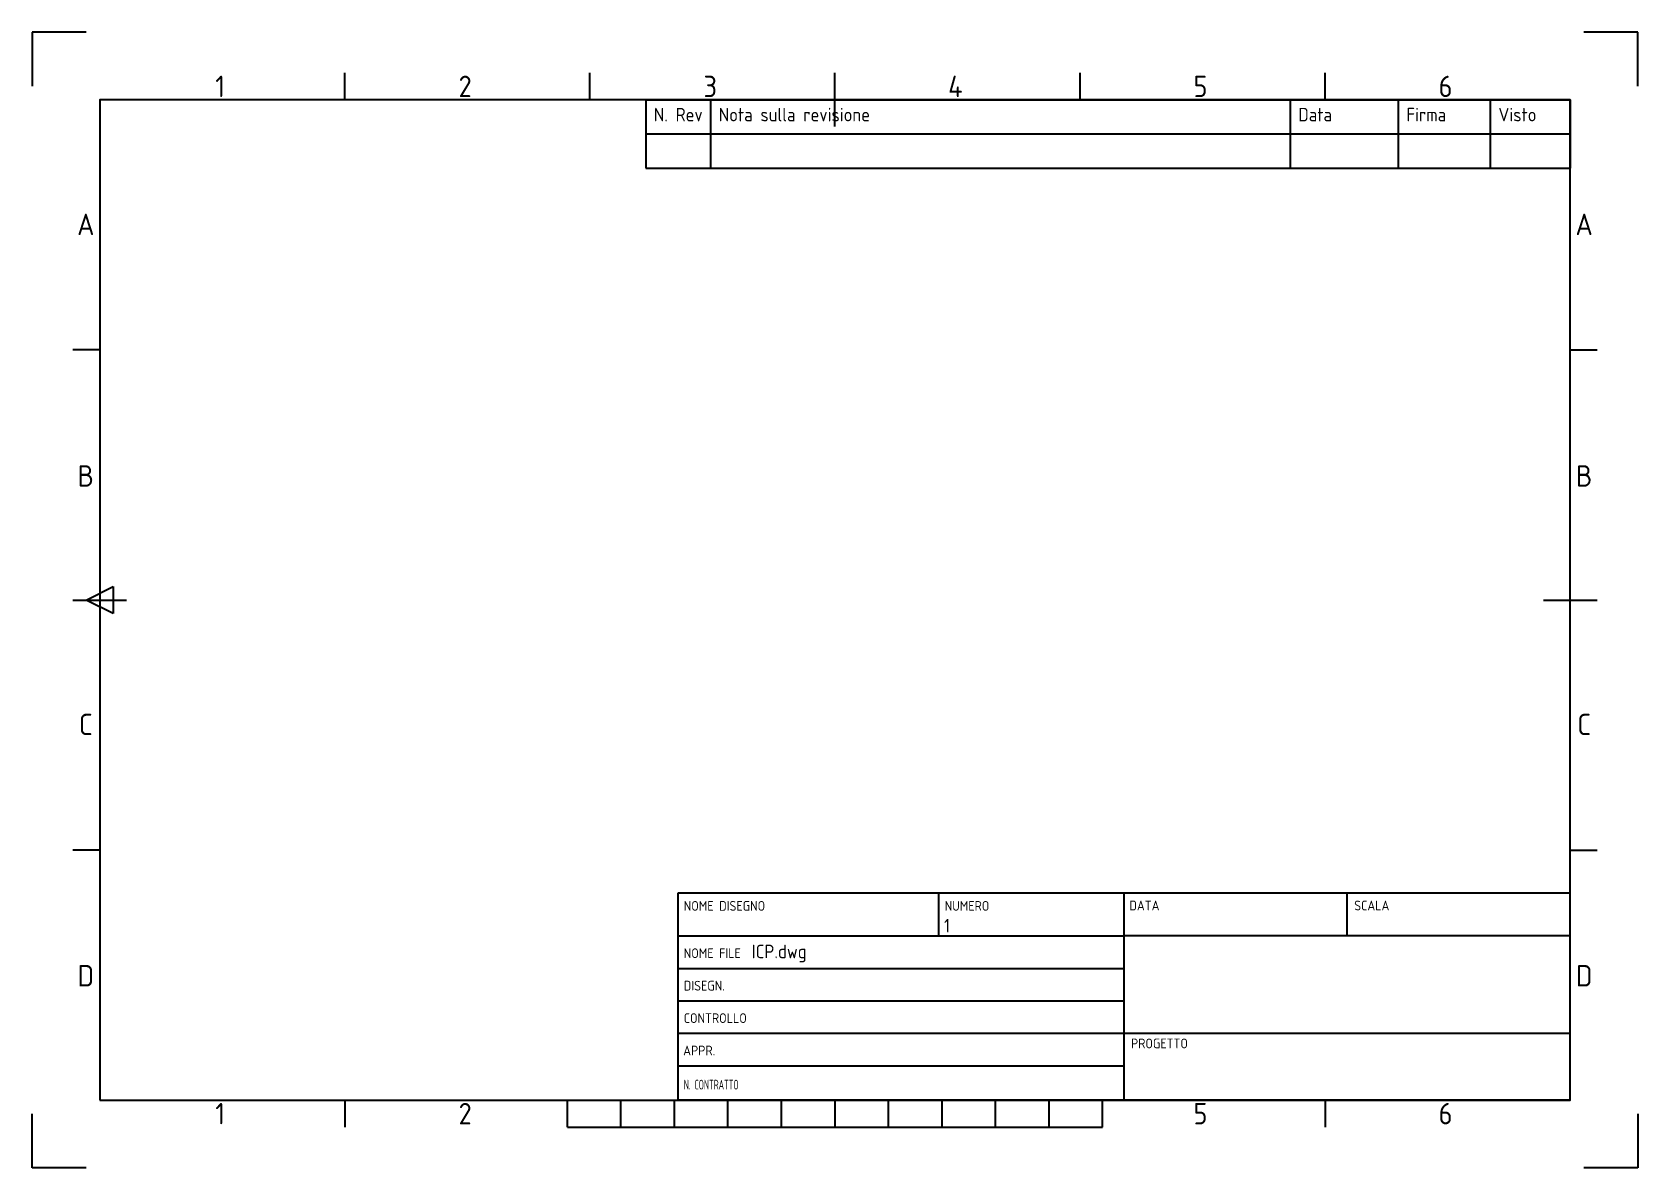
# Paper-space layout 'ISO A4' of a CAD drawing. Header units: millimetres. Extents: x -4 to 293, y -4 to 206.
import ezdxf
from ezdxf.enums import TextEntityAlignment as Align

# ---------------------------------------------------------------- set-up
doc = ezdxf.new("R2010")
doc.units = ezdxf.units.MM
doc.layers.add('Cartiglio', color=7, linetype='Continuous')
doc.styles.add('ACISOTS', font='isocp.shx', dxfattribs={"height": 1})
doc.styles.add('Proporzionale ISO', font='isocp.shx')

# ---------------------------------------------------------------- blocks, each defined once
blk = doc.blocks.new('*T4')
at = {"layer": 'Cartiglio', "color": 0, "linetype": 'ByBlock', "lineweight": -2, "transparency": 16777216}
for p, q in [((0, 0), (171, 0)), ((0, 0), (0, -12.67)), ((12, 0), (12, -12.67)), ((119.19, 0), (119.19, -12.67)), ((139.19, 0), (139.19, -12.67)), ((156.21, 0), (156.21, -12.67)), ((171, 0), (171, -12.67)), ((0, -6.33), (171, -6.33)), ((0, -12.67), (171, -12.67))]:
    blk.add_line(p, q, dxfattribs=at)
at = {"layer": 'Cartiglio', "color": 0, "transparency": 16777216, "char_height": 2.5, "attachment_point": 1, "style": 'Proporzionale ISO'}
for s, insert, width in [('N. Rev', (1.5, -1.5), 9), ('Nota sulla revisione', (13.5, -1.5), 104.1871), ('Data', (120.69, -1.5), 17), ('Firma', (140.69, -1.5), 14.0204), ('Visto', (157.71, -1.5), 11.7925)]:
    blk.add_mtext(s, dxfattribs=dict(at, insert=insert, width=width))
blk = doc.blocks.new('squadratura A4')
blk.add_lwpolyline([(12.5, 12.5), (284.5, 12.5), (284.5, 197.5), (12.5, 197.5)], close=True)
at = {"layer": 'Cartiglio'}
for p, q in [((0, 210), (0, 200)), ((10, 210), (0, 210)), ((297, 210), (287, 210)), ((297, 200), (297, 210)), ((57.83, 197.5), (57.83, 202.45)), ((103.17, 197.5), (103.17, 202.45)), ((148.5, 192.55), (148.5, 202.45)), ((193.83, 197.5), (193.83, 202.45)), ((239.17, 197.5), (239.17, 202.45)), ((12.5, 151.25), (7.55, 151.25)), ((284.5, 151.25), (289.45, 151.25)), ((10.03, 105), (14.97, 107.47)), ((14.97, 107.47), (14.97, 102.53)), ((7.55, 105), (17.45, 105)), ((14.97, 102.53), (10.03, 105)), ((279.55, 105), (289.45, 105)), ((12.5, 58.75), (7.55, 58.75)), ((284.5, 58.75), (289.45, 58.75)), ((119.5, 50.88), (284.5, 50.88)), ((119.5, 12.5), (119.5, 50.88)), ((167.64, 50.88), (167.64, 42.88)), ((202, 12.5), (202, 50.88)), ((243.25, 42.88), (243.25, 50.88)), ((119.5, 42.88), (202, 42.88)), ((284.5, 42.88), (202, 42.88)), ((119.5, 36.88), (202, 36.88)), ((119.5, 30.88), (202, 30.88)), ((119.5, 24.88), (202, 24.88)), ((202, 24.88), (284.5, 24.88)), ((119.5, 18.88), (202, 18.88)), ((57.83, 12.5), (57.83, 7.55)), ((99, 7.55), (99, 12.5)), ((108.9, 7.55), (108.9, 12.5)), ((118.8, 7.55), (118.8, 12.5)), ((284.5, 12.5), (119.5, 12.5)), ((128.7, 7.55), (128.7, 12.5)), ((138.6, 7.55), (138.6, 12.5)), ((148.5, 12.5), (148.5, 7.55)), ((158.4, 7.55), (158.4, 12.5)), ((168.3, 7.55), (168.3, 12.5)), ((178.2, 7.55), (178.2, 12.5)), ((188.1, 7.55), (188.1, 12.5)), ((198, 7.55), (198, 12.5)), ((239.17, 12.5), (239.17, 7.55)), ((0, 0), (0, 10)), ((297, 10), (297, 0)), ((99, 7.55), (198, 7.55)), ((10, 0), (0, 0)), ((297, 0), (287, 0))]:
    blk.add_line(p, q, dxfattribs=at)
blk.add_blockref('*T4', (113.5, 197.5))
at = {"layer": 'Cartiglio', "style": 'Proporzionale ISO'}
for s, p in [('3', (125.44, 199.97)), ('4', (170.77, 199.97)), ('1', (34.78, 199.97)), ('2', (80.1, 199.97)), ('5', (216.1, 199.97)), ('6', (261.44, 199.97)), ('A', (9.93, 174.45)), ('A', (287.07, 174.45)), ('B', (9.93, 127.94)), ('B', (287.07, 127.94)), ('C', (9.93, 82)), ('C', (287.07, 82)), ('D', (9.93, 35.52)), ('D', (287.07, 35.52)), ('1', (34.78, 10.03)), ('2', (80.1, 10.03)), ('5', (216.1, 10.03)), ('6', (261.44, 10.03))]:
    blk.add_text(s, height=3.96, dxfattribs=at).set_placement(p, align=Align.MIDDLE)
at = {"layer": 'Cartiglio', "lineweight": 25, "style": 'ACISOTS'}
for s, p in [('NOME DISEGNO', (120.53, 47.54)), ('NUMERO', (168.8, 47.54)), ('DATA', (202.95, 47.61)), ('SCALA', (244.53, 47.61)), ('NOME FILE', (120.53, 38.79)), ('DISEGN.', (120.53, 32.79)), ('CONTROLLO', (120.53, 26.79)), ('APPR.', (120.42, 20.8))]:
    blk.add_text(s, height=1.8, dxfattribs=at).set_placement(p)
at = {"layer": 'Cartiglio', "lineweight": 25, "style": 'ACISOTS', "width": 0.683519}
blk.add_text('N. CONTRATTO', height=1.8, dxfattribs=at).set_placement((120.53, 14.49))
at = {"layer": 'Cartiglio', "insert": (203.25, 23.91), "char_height": 1.8, "width": 8.8, "attachment_point": 1, "style": 'ACISOTS'}
blk.add_mtext('PROGETTO', dxfattribs=at)
at = {"layer": 'Cartiglio', "lineweight": 35, "style": 'ACISOTS'}
for tag, p, height in [('NOME_DISEGNO', (120.38, 43.63), 2.5), ('NUMERO_TAVOLA', (168.67, 43.54), 2.5), ('DATA', (202.8, 43.52), 2.5), ('SCALA', (244.38, 43.52), 2.5), ('FILE_NAME', (133.1, 38.76), 2.5), ('DISEGNATORE', (133.04, 32.76), 2.5), ('CHECK_DATE', (133.33, 26.88), 2.5), ('APP_DATA', (133.22, 20.89), 2.5), ('APPROVED_BY', (155.35, 20.89), 2.5), ('NOME-PROGETTO', (202.35, 14.26), 6), ('CONTRACT_NO', (133.33, 14.58), 2.5)]:
    blk.add_attdef(tag, p, '', height=height, dxfattribs=at)

psp = doc.layouts.new('ISO A4')

# ---------------------------------------------------------------- block references
psp.add_blockref('squadratura A4', (-3.76, -4.21)).add_auto_attribs({'NUMERO_TAVOLA': '1', 'FILE_NAME': 'ICP.dwg'})

doc.saveas('drawing.dxf')
